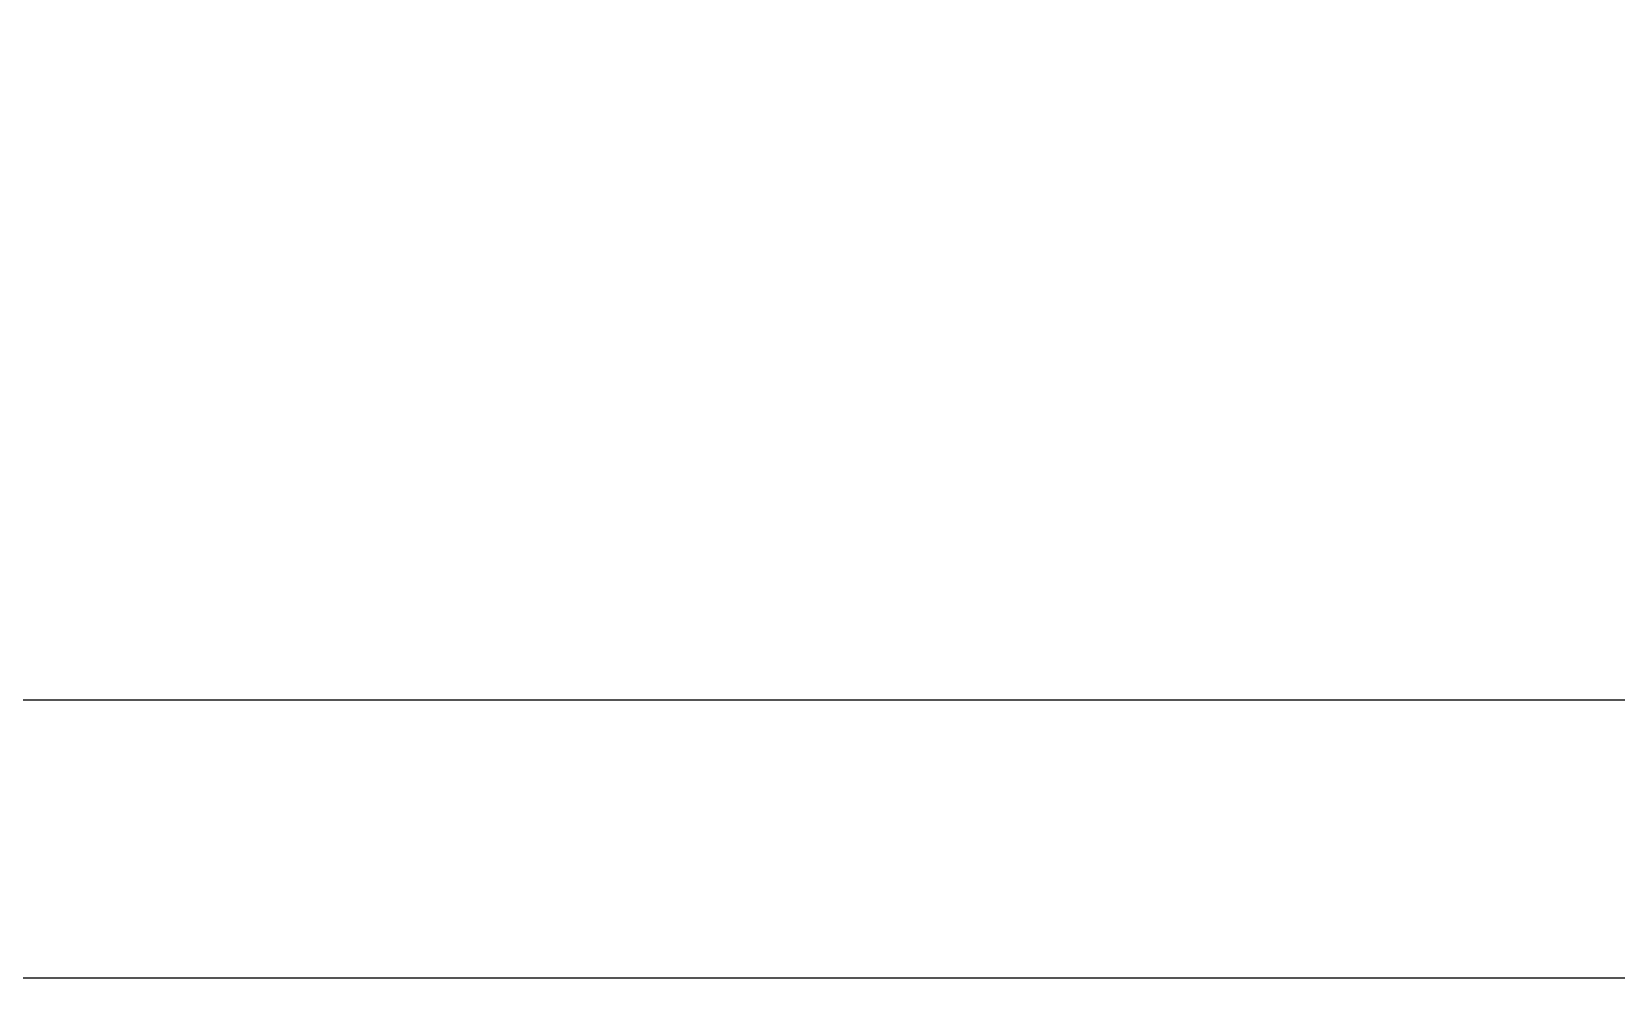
# Model space of a CAD drawing. Header units: millimetres. Extents: x 88261 to 90953, y 390274 to 392322.
# Drawn here: x 88385.5 to 88462.4, y 391607.6 to 391653.5 of the extents above; entities that cross this region are included whole.
import ezdxf

# ---------------------------------------------------------------- set-up
doc = ezdxf.new("R2010")
doc.units = ezdxf.units.MM
doc.header["$LTSCALE"] = 25
doc.layers.add('CARTOUCHE', color=7, linetype='Continuous')

msp = doc.modelspace()

# ---------------------------------------------------------------- linework, layer by layer
at = {"layer": 'CARTOUCHE', "elevation": 14.574}
msp.add_lwpolyline([(88260.95883225749, 392322.0775715748), (88771.31300207143, 392322.0775715748), (88771.31300206867, 391607.5817338369), (88260.95883225749, 391607.5817338369)], close=True, dxfattribs=at)
msp.add_lwpolyline([(88757.81300207133, 392295.6320023893), (88757.81300206872, 391621.0817338369), (88274.45883225749, 391621.0817338369), (88274.45883225749, 392295.6320023893)], dxfattribs=at)

doc.saveas('drawing.dxf')
